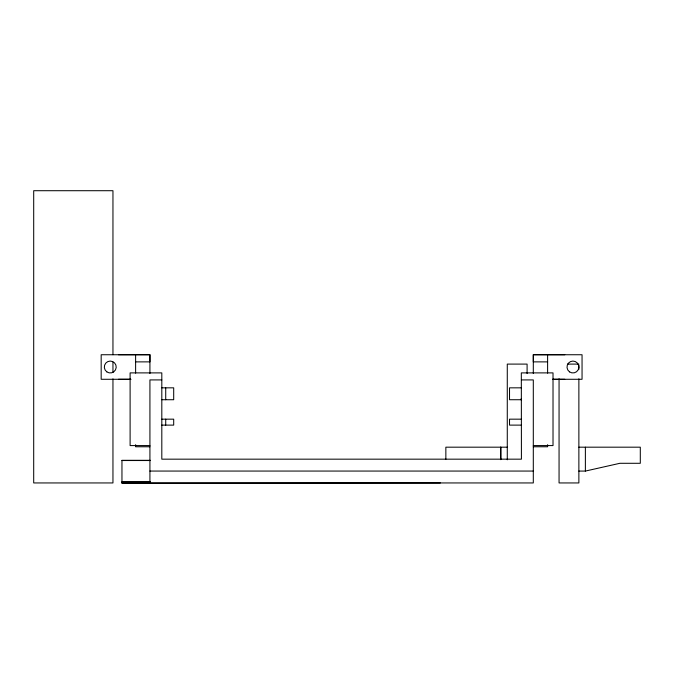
<?xml version="1.0" encoding="UTF-8"?>
<svg xmlns="http://www.w3.org/2000/svg" width="674" height="674" viewBox="0 0 674 674"><rect width="100%" height="100%" fill="white"/><g stroke="black" fill="none" stroke-linecap="round" stroke-linejoin="round"><path stroke-width="1.01" d="M547.608 361.887L547.608 354.726L533.303 354.726L533.303 361.871L547.608 361.887L547.608 373.143M135.617 373.143L135.617 354.726L149.923 354.726L149.923 373.556M578.873 471.075L585.377 471.075L619.911 463.291L640.3 463.291L640.3 447.182L578.873 447.182M118.439 354.743L149.914 354.726L149.923 361.871L135.617 361.887M118.464 379.293L130.815 379.285M135.609 354.743L101.176 354.743L101.176 379.285L130.815 379.285M547.625 354.743L582.05 354.743L582.05 379.285L552.832 379.285M567.398 364.095L578.873 364.095M161.811 379.917L149.923 379.917L149.923 482.946M521.415 379.917L533.303 379.917L533.303 482.946L121.96 482.946M161.811 387.836L173.698 387.836L173.698 399.724L161.811 399.724M521.415 387.836L509.527 387.836L509.527 399.724L521.415 399.724M161.811 419.169L173.698 419.169L173.698 425.117L161.811 425.117M521.415 419.169L509.527 419.169L509.527 425.117L521.415 425.117M149.923 445.581L130.107 445.581L130.107 372.891L161.811 372.891L161.811 459.171L521.415 459.171L521.322 372.891L553.017 372.891L553.017 445.581L533.303 445.581M149.923 446.769L135.617 446.769L135.617 444.688M533.303 446.769L547.608 446.769L547.608 444.688M507.278 447.182L445.851 447.182L445.859 459.264M150.327 460.308L121.96 460.308L121.96 483.292L440.358 482.946M121.96 460.536L150.327 460.536M149.923 471.059L533.303 471.059M121.96 481.935L150.327 481.935M121.96 482.104L150.327 482.104M564.787 354.743L533.319 354.726L533.303 373.556M552.638 379.285L564.761 379.293M520.977 398.983L520.977 399.724M585.377 447.182L585.377 471.075M578.873 365.139L578.873 369.352M578.873 378.813L578.873 482.946L559.058 482.946L559.058 378.813M527.093 373.556L527.093 364.095L507.278 364.095L507.278 459.803M165.72 387.836L165.72 399.724M165.72 419.169L165.72 425.117M112.954 354.701L112.954 190.708L33.7 190.708L33.7 482.946L112.954 482.946L112.954 378.872M112.954 362.056L112.954 372.57M500.782 447.182L500.782 459.651L500.774 447.182M569.53 371.88A5.948 5.948 0 0 0 578.873 367.549A5.948 5.948 0 0 0 570.457 361.618A5.948 5.948 0 0 0 569.53 371.88M106.846 371.88A5.948 5.948 0 0 0 116.189 367.549A5.948 5.948 0 0 0 107.773 361.618A5.948 5.948 0 0 0 106.846 371.88"/></g></svg>
